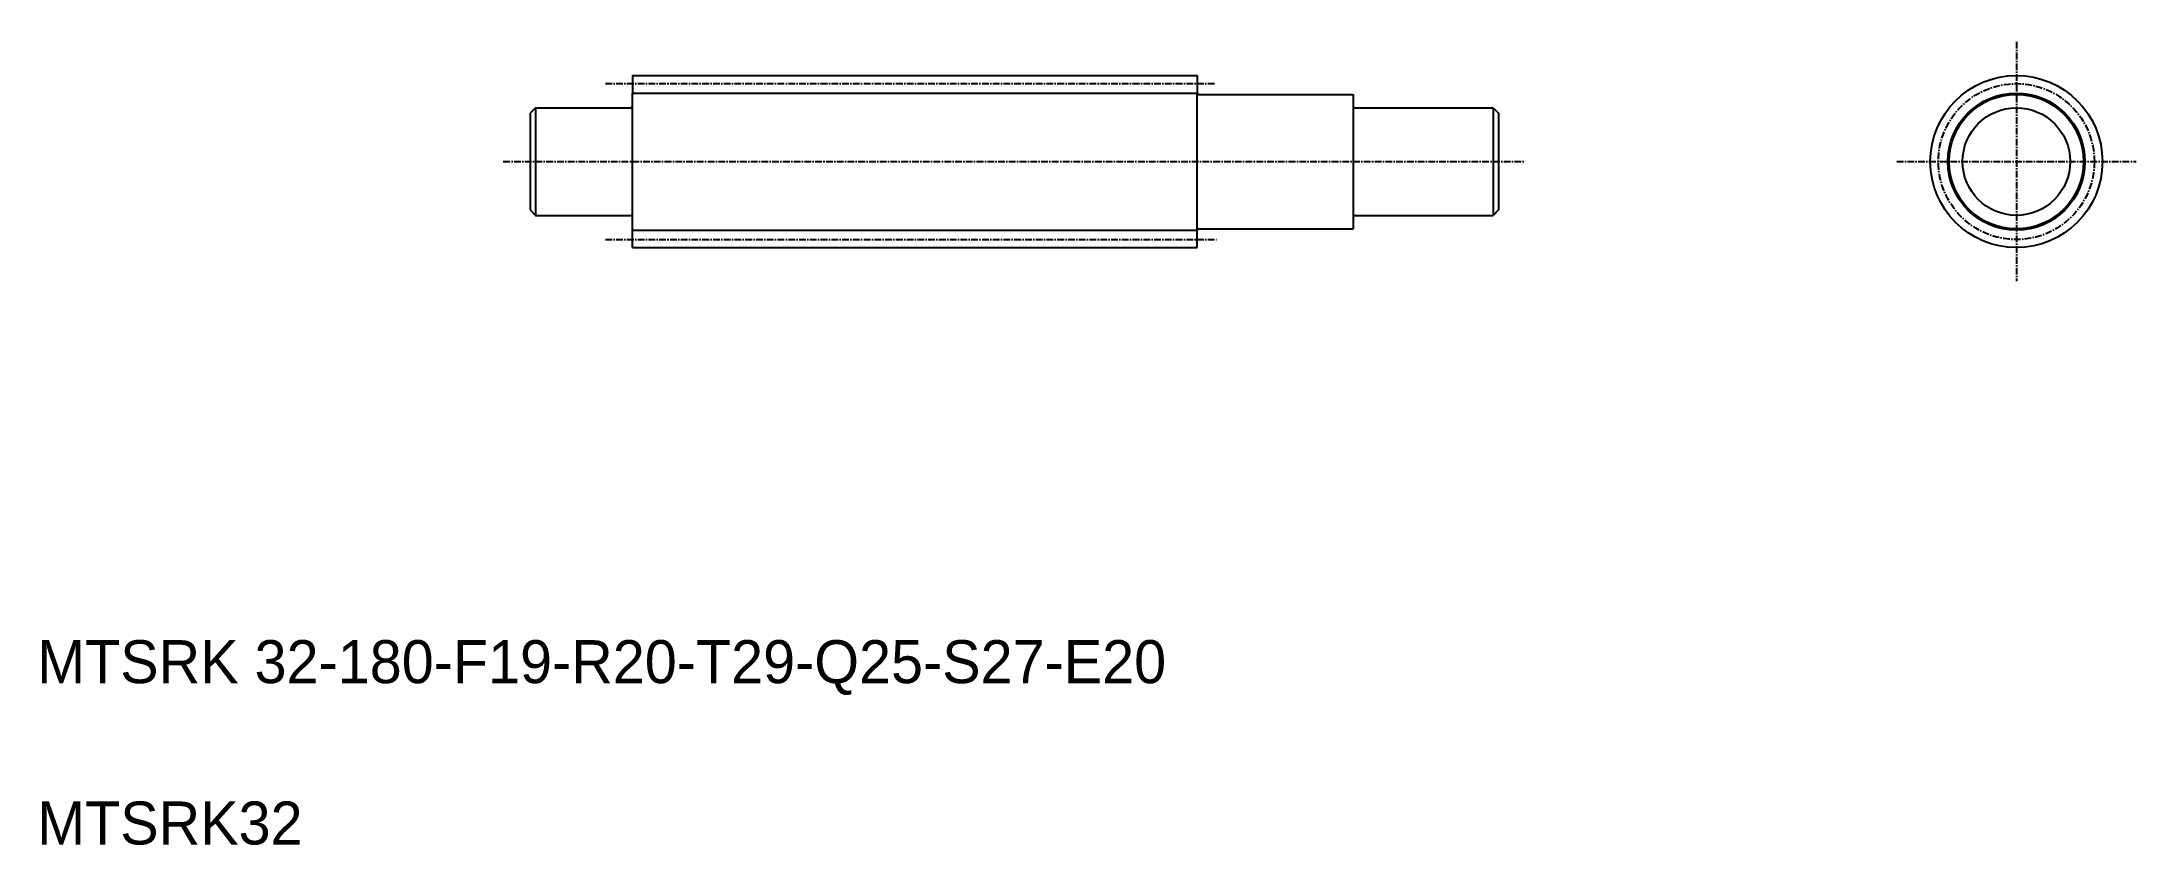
# Model space of a CAD drawing. Extents: x 48 to 437, y 209 to 359.
import ezdxf

# ---------------------------------------------------------------- set-up
doc = ezdxf.new("R2010")
doc.units = 0
doc.linetypes.add('CENTER', pattern=[2, 1.25, -0.25, 0.25, -0.25])
doc.layers.get('0').update_dxf_attribs({"linetype": 'CONTINUOUS'})
doc.layers.add('CENTER', color=1, linetype='CENTER')

msp = doc.modelspace()

# ---------------------------------------------------------------- linework, layer by layer
at = {"color": 7, "linetype": 'CONTINUOUS'}
for p, q in [((157.29, 352.35), (262.29, 352.35)), ((157.29, 352.35), (157.29, 349.15)), ((262.29, 352.35), (262.29, 349.15)), ((157.29, 323.55), (157.29, 349.1)), ((262.29, 323.6), (262.29, 349.15)), ((262.59, 348.85), (291.29, 348.85)), ((291.29, 348.85), (291.29, 323.85)), ((139.29, 346.35), (138.29, 345.35)), ((138.29, 345.35), (138.29, 327.35)), ((139.29, 346.35), (139.29, 326.35)), ((139.29, 346.35), (156.99, 346.35)), ((291.59, 346.35), (317.29, 346.35)), ((317.29, 346.35), (317.29, 326.35)), ((317.29, 346.35), (318.29, 345.35)), ((318.29, 345.35), (318.29, 327.35)), ((138.29, 327.35), (139.29, 326.35)), ((318.29, 327.35), (317.29, 326.35)), ((139.29, 326.35), (156.99, 326.35)), ((157.29, 320.35), (157.29, 323.55)), ((262.29, 320.35), (262.29, 323.55)), ((262.59, 323.85), (291.29, 323.85)), ((291.59, 326.35), (317.29, 326.35)), ((157.29, 320.35), (262.29, 320.35)), ((183.54, 320.35), (183.54, 320.35)), ((209.79, 320.35), (209.79, 320.35))]:
    msp.add_line(p, q, dxfattribs=at)
at = {"color": 3, "linetype": 'CONTINUOUS'}
for p, q in [((157.29, 349.1), (262.29, 349.1)), ((157.29, 323.6), (262.29, 323.6))]:
    msp.add_line(p, q, dxfattribs=at)
at = {"color": 7, "linetype": 'CONTINUOUS'}
for radius in [16, 12.5, 10]:
    msp.add_circle((414.58, 336.35), radius, dxfattribs=at)
at = {"color": 3, "linetype": 'CONTINUOUS'}
msp.add_circle((414.58, 336.35), 12.75, dxfattribs=at)
at = {"color": 7, "linetype": 'CONTINUOUS'}
for centre, start, end in [((156.99, 346.65), 270, 0), ((262.59, 349.15), 180, 270), ((291.59, 346.65), 180, 270), ((156.99, 326.05), 0, 90), ((262.59, 323.55), 90, 180), ((291.59, 326.05), 90, 180)]:
    msp.add_arc(centre, 0.3, start, end, dxfattribs=at)
at = {"layer": 'CENTER', "color": 1, "linetype": 'CENTER'}
for p, q in [((414.58, 358.61), (414.58, 314.1)), ((152.29, 350.85), (265.77, 350.85)), ((133.29, 336.35), (323.29, 336.35)), ((392.33, 336.35), (436.84, 336.35)), ((152.29, 321.85), (265.91, 321.85))]:
    msp.add_line(p, q, dxfattribs=at)
msp.add_circle((414.58, 336.35), 14.5, dxfattribs=at)

# ---------------------------------------------------------------- texts
at = {"color": 7, "linetype": 'CONTINUOUS'}
for s, p in [('MTSRK 32-180-F19-R20-T29-Q25-S27-E20', (46.64, 239.36)), ('MTSRK32', (46.64, 209.36))]:
    msp.add_text(s, height=8, dxfattribs=at).set_placement(p)

doc.saveas('drawing.dxf')
